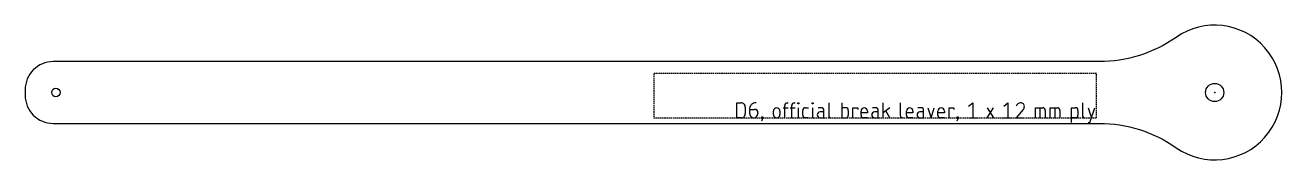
# Model space of a CAD drawing. Header units: millimetres. Extents: x -2127 to -1678, y 467 to 515.
import ezdxf

# ---------------------------------------------------------------- set-up
doc = ezdxf.new("R2010")
doc.units = ezdxf.units.MM
doc.linetypes.add('DASHED', pattern=[0.75, 0.5, -0.25])
doc.layers.get('0').update_dxf_attribs({"linetype": 'CONTINUOUS'})
doc.layers.add('1', color=7, linetype='DASHED')

msp = doc.modelspace()

# ---------------------------------------------------------------- linework, layer by layer
for p, q in [((-1872.51, 482.02), (-1872.51, 487.29)), ((-1872.51, 487.29), (-1871.05, 487.29)), ((-1869.59, 485.82), (-1869.59, 483.48)), ((-1867.98, 484.95), (-1866.23, 484.95)), ((-1867.98, 483.48), (-1867.98, 484.95)), ((-1855.99, 485.53), (-1854.23, 485.53)), ((-1855.4, 482.02), (-1855.4, 486.41)), ((-1854.53, 487.29), (-1854.23, 487.29)), ((-1853.5, 485.53), (-1851.75, 485.53)), ((-1852.92, 482.02), (-1852.92, 486.41)), ((-1852.04, 487.29), (-1851.75, 487.29)), ((-1850.72, 486.99), (-1850.72, 487.29)), ((-1850.72, 487.29), (-1850.43, 487.29)), ((-1850.43, 486.99), (-1850.72, 486.99)), ((-1850.58, 482.02), (-1850.58, 485.53)), ((-1850.43, 487.29), (-1850.43, 486.99)), ((-1848.09, 485.53), (-1846.92, 485.53)), ((-1845.6, 486.99), (-1845.6, 487.29)), ((-1845.6, 487.29), (-1845.31, 487.29)), ((-1845.31, 486.99), (-1845.6, 486.99)), ((-1845.46, 482.02), (-1845.46, 485.53)), ((-1845.31, 487.29), (-1845.31, 486.99)), ((-1842.39, 485.53), (-1843.56, 485.53)), ((-1839.75, 487.29), (-1839.75, 482.9)), ((-1835.07, 487.29), (-1835.07, 482.02)), ((-1833.61, 485.53), (-1835.07, 485.53)), ((-1831.13, 482.02), (-1831.13, 485.53)), ((-1831.13, 485.53), (-1829.37, 485.53)), ((-1829.37, 485.53), (-1829.37, 484.95)), ((-1822.94, 485.53), (-1824.11, 485.53)), ((-1820.3, 482.02), (-1820.3, 487.29)), ((-1817.96, 485.53), (-1820.3, 483.78)), ((-1814.16, 487.29), (-1814.16, 482.9)), ((-1806.7, 485.53), (-1807.87, 485.53)), ((-1804.36, 485.53), (-1803.19, 482.02)), ((-1803.19, 482.02), (-1802.02, 485.53)), ((-1796.76, 482.02), (-1796.76, 485.53)), ((-1796.76, 485.53), (-1795, 485.53)), ((-1795, 485.53), (-1795, 484.95)), ((-1789.74, 486.12), (-1788.27, 487.29)), ((-1788.27, 487.29), (-1788.27, 482.02)), ((-1783.16, 482.02), (-1780.82, 485.53)), ((-1783.16, 485.53), (-1780.82, 482.02)), ((-1777.16, 486.12), (-1775.7, 487.29)), ((-1775.7, 487.29), (-1775.7, 482.02)), ((-1770.29, 484.95), (-1772.77, 482.02)), ((-1765.9, 482.02), (-1765.9, 485.53)), ((-1765.9, 485.53), (-1763.27, 485.53)), ((-1764.14, 482.02), (-1764.14, 485.53)), ((-1760.63, 482.02), (-1760.63, 485.53)), ((-1760.63, 485.53), (-1758, 485.53)), ((-1758.88, 482.02), (-1758.88, 485.53)), ((-1753.03, 480.27), (-1753.03, 485.53)), ((-1753.03, 485.53), (-1751.57, 485.53)), ((-1749.08, 487.29), (-1749.08, 482.9)), ((-1747.03, 485.53), (-1745.86, 482.02)), ((-1746.45, 480.27), (-1744.69, 485.53)), ((-1871.05, 482.02), (-1872.51, 482.02)), ((-1865.06, 483.78), (-1865.06, 483.48)), ((-1863.3, 482.02), (-1863.74, 480.85)), ((-1863.59, 482.02), (-1863.59, 482.31)), ((-1863.59, 482.31), (-1863.3, 482.31)), ((-1863.3, 482.02), (-1863.59, 482.02)), ((-1863.3, 482.31), (-1863.3, 482.02)), ((-1859.5, 483.19), (-1859.5, 484.36)), ((-1857.16, 484.36), (-1857.16, 483.19)), ((-1848.97, 482.9), (-1848.97, 484.65)), ((-1846.92, 482.02), (-1848.09, 482.02)), ((-1841.51, 484.07), (-1842.83, 484.07)), ((-1842.83, 482.02), (-1841.51, 482.02)), ((-1841.51, 482.02), (-1841.51, 484.65)), ((-1835.07, 482.02), (-1833.61, 482.02)), ((-1832.73, 482.9), (-1832.73, 484.65)), ((-1828.2, 482.9), (-1828.2, 484.36)), ((-1825.86, 483.78), (-1828.2, 483.78)), ((-1825.86, 482.02), (-1827.32, 482.02)), ((-1825.86, 484.36), (-1825.86, 483.78)), ((-1822.06, 484.07), (-1823.37, 484.07)), ((-1823.37, 482.02), (-1822.06, 482.02)), ((-1822.06, 482.02), (-1822.06, 484.65)), ((-1817.96, 482.02), (-1819.28, 484.51)), ((-1811.97, 482.9), (-1811.97, 484.36)), ((-1809.63, 483.78), (-1811.97, 483.78)), ((-1809.63, 482.02), (-1811.09, 482.02)), ((-1809.63, 484.36), (-1809.63, 483.78)), ((-1805.82, 484.07), (-1807.14, 484.07)), ((-1807.14, 482.02), (-1805.82, 482.02)), ((-1805.82, 482.02), (-1805.82, 484.65)), ((-1800.71, 482.9), (-1800.71, 484.36)), ((-1798.37, 483.78), (-1800.71, 483.78)), ((-1798.37, 482.02), (-1799.83, 482.02)), ((-1798.37, 484.36), (-1798.37, 483.78)), ((-1793.54, 482.02), (-1793.98, 480.85)), ((-1793.83, 482.02), (-1793.83, 482.31)), ((-1793.83, 482.31), (-1793.54, 482.31)), ((-1793.54, 482.02), (-1793.83, 482.02)), ((-1793.54, 482.31), (-1793.54, 482.02)), ((-1789.74, 482.02), (-1786.81, 482.02)), ((-1777.16, 482.02), (-1774.23, 482.02)), ((-1772.77, 482.02), (-1769.85, 482.02)), ((-1762.39, 484.65), (-1762.39, 482.02)), ((-1757.12, 484.65), (-1757.12, 482.02)), ((-1751.57, 482.02), (-1753.03, 482.02)), ((-1750.69, 484.65), (-1750.69, 482.9)), ((-2116.84, 480.02), (-1794.69, 480.02)), ((-1747.03, 480.27), (-1746.45, 480.27))]:
    msp.add_line(p, q)
msp.add_lwpolyline([(-1715.6, 471.35, 1.919787), (-1715.6, 510.69, -0.153784), (-1743.11, 502.02), (-2116.84, 502.02, 0.414214), (-2126.84, 492.02), (-2126.84, 490.02, 0.414214), (-2116.84, 480.02), (-1743.11, 480.02, -0.153784)], format="xyb", close=True)
for centre, radius in [((-1701.84, 491.02), 3.25), ((-2115.84, 491.02), 1.5)]:
    msp.add_circle(centre, radius)
for centre, radius, start, end in [((-1870.88, 486), 1.3, -7.7686, 97.7686), ((-1865.92, 485.23), 2.08, 82.2314, 187.7686), ((-1866.09, 483.92), 1.04, -7.7686, 97.7686), ((-1858.33, 484.36), 1.17, 0, 180), ((-1854.63, 486.51), 0.779, 82.2314, 187.7686), ((-1852.15, 486.51), 0.779, 82.2314, 187.7686), ((-1848.2, 484.76), 0.779, 82.2314, 187.7686), ((-1842.28, 484.76), 0.779, -7.7686, 97.7686), ((-1833.51, 484.76), 0.779, -7.7686, 97.7686), ((-1827.03, 484.36), 1.17, 0, 180), ((-1822.83, 484.76), 0.779, -7.7686, 97.7686), ((-1810.8, 484.36), 1.17, 0, 180), ((-1806.6, 484.76), 0.779, -7.7686, 97.7686), ((-1799.54, 484.36), 1.17, 0, 180), ((-1771.34, 485.84), 1.46, 83.0482, 169.0066), ((-1771.01, 486.13), 1.17, -7.7686, 97.7686), ((-1771.02, 485.87), 1.18, -51.4833, 5.0861), ((-1763.16, 484.76), 0.779, -7.7686, 97.7686), ((-1757.9, 484.76), 0.779, -7.7686, 97.7686), ((-1751.46, 484.76), 0.779, -7.7686, 97.7686), ((-1870.88, 483.31), 1.3, -97.7686, 7.7686), ((-1866.52, 483.48), 1.46, -180, 0), ((-1858.33, 483.19), 1.17, -180, 0), ((-1848.2, 482.79), 0.779, 172.2314, 277.7686), ((-1842.83, 483.05), 1.02, 90, 270), ((-1838.98, 482.79), 0.779, 172.2314, 277.7686), ((-1833.51, 482.79), 0.779, -97.7686, 7.7686), ((-1827.43, 482.79), 0.779, 172.2314, 277.7686), ((-1823.37, 483.05), 1.02, 90, 270), ((-1813.39, 482.79), 0.779, 172.2314, 277.7686), ((-1811.2, 482.79), 0.779, 172.2314, 277.7686), ((-1807.14, 483.05), 1.02, 90, 270), ((-1799.93, 482.79), 0.779, 172.2314, 277.7686), ((-1751.46, 482.79), 0.779, -97.7686, 7.7686), ((-1748.31, 482.79), 0.779, 172.2314, 277.7686)]:
    msp.add_arc(centre, radius, start, end)
msp.add_point((-1701.84, 491.02))
at = {"layer": '1'}
for p, q in [((-1744.11, 497.81), (-1902.24, 497.81)), ((-1902.24, 497.81), (-1902.24, 482.02)), ((-1744.11, 482.02), (-1744.11, 497.81)), ((-1902.24, 482.02), (-1744.11, 482.02))]:
    msp.add_line(p, q, dxfattribs=at)

doc.saveas('drawing.dxf')
